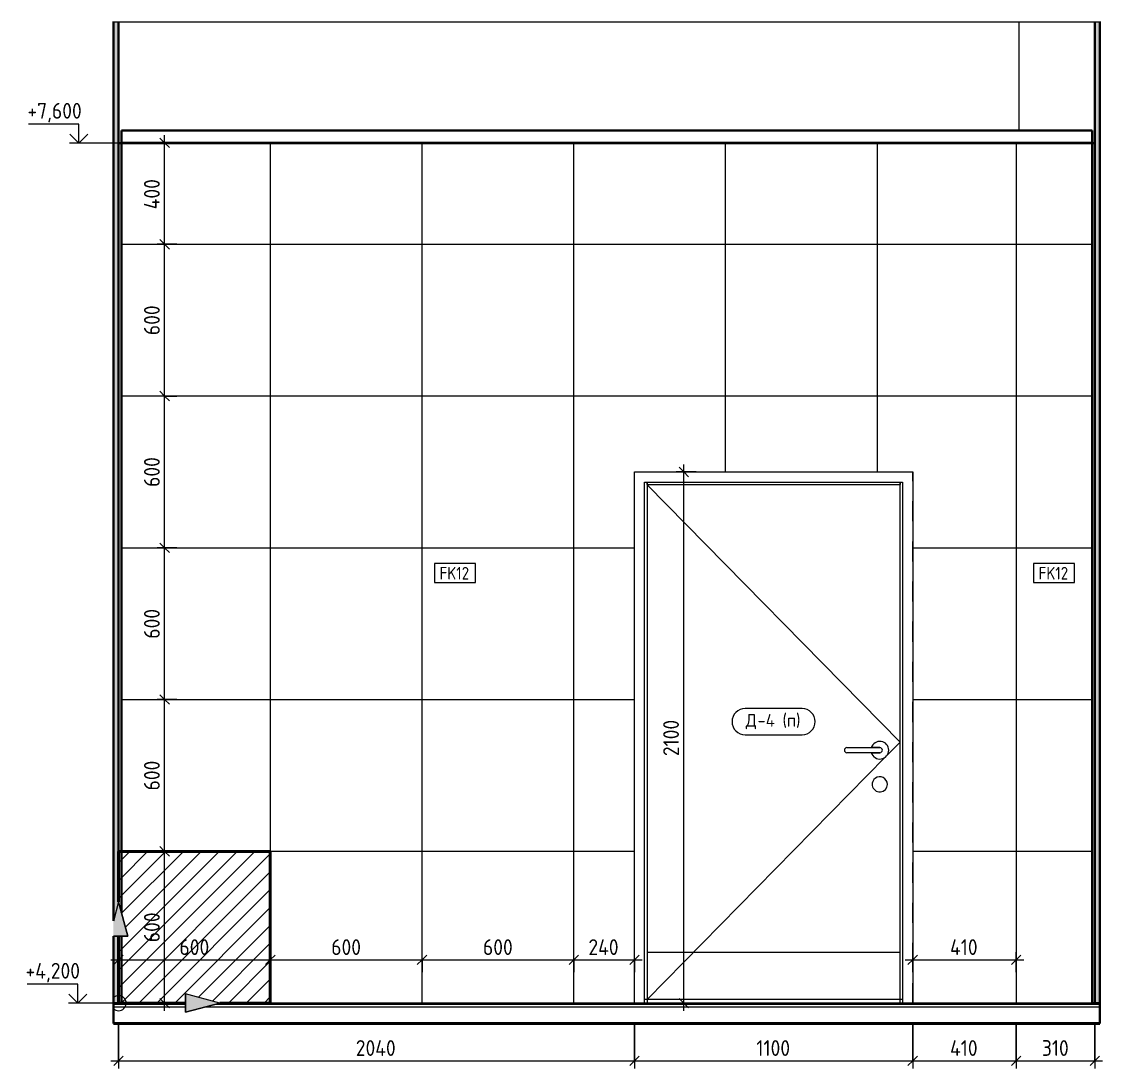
# Model space of a CAD drawing. Header units: millimetres. Extents: x 68806 to 95590, y -1987 to 22808.
# Drawn here: x 78457 to 82730, y 3942 to 8080 of the extents above; entities that cross this region are included whole.
import ezdxf

# ---------------------------------------------------------------- set-up
doc = ezdxf.new("R2010")
doc.units = ezdxf.units.MM
doc.linetypes.add('Штрих', pattern=[158.75, 79.375, -79.375])
for name, color, linetype, lineweight in [('A-ANNO-DIMS', 7, 'Continuous', 9), ('A-ANNO-DIMS-25', 7, 'Continuous', 9), ('A-DETL-GENF', 7, 'Continuous', 9), ('A-DOOR', 7, 'Continuous', 9), ('A-DOOR-2', 7, 'Штрих', 9), ('A-DOOR-FRAM-1', 7, 'Continuous', 9), ('A-DOOR-IDEN', 7, 'Continuous', 9), ('A-FLOR', 7, 'Continuous', 9), ('A-WALL-IDEN', 7, 'Continuous', 9), ('A-WALL-PATT', 7, 'Continuous', 9), ('G-ANNO-DIMS', 7, 'Continuous', 9), ('G-ANNO-DIMS-1', 7, 'Continuous', 20), ('I-WALL', 7, 'Continuous', 9)]:
    doc.layers.add(name, color=color, linetype=linetype, lineweight=lineweight)
for name, color, linetype, lineweight, true_color in [('A-CLNG-FNSH-1', 7, 'Continuous', 30, 0x3c3c3c), ('A-DETL', 5, 'Continuous', 40, 0x0000ff), ('A-DETL-GENF-1', 7, 'Continuous', 9, 0xe0e0e0), ('A-FLOR-1', 7, 'Continuous', 9, 0x787878), ('A-FLOR-FNSH-1', 7, 'Continuous', 40, 0x3c3c3c), ('A-WALL-3', 7, 'Continuous', 30, 0x3c3c3c), ('A-WALL-FNSH-2', 7, 'Continuous', 30, 0x3c3c3c), ('I-WALL-1', 7, 'Continuous', 9, 0x787878)]:
    doc.layers.add(name, color=color, linetype=linetype, lineweight=lineweight, true_color=true_color)
doc.styles.add('GOST Common_1', font='GOST_Common.ttf', dxfattribs={"width": 0.9, "height": 50})
doc.styles.add('GOST Common_2', font='GOST_Common.ttf', dxfattribs={"height": 50})
doc.styles.add('ISOCPEUR_1', font='isocpeur.ttf', dxfattribs={"width": 0.9, "height": 62.5})
doc.dimstyles.new('ISO-2_5_0_9К_БОЛЬШОЙ_1', dxfattribs={"dimscale": 304.8, "dimtxt": 62.248823, "dimasz": 0.123031, "dimexe": 0.098425, "dimexo": 0.246063, "dimgap": 0, "dimtad": 1, "dimdec": 0, "dimrnd": 10, "dimzin": 0, "dimdsep": 46, "dimtxsty": 'ISOCPEUR_1', "dimblk1": 'OBLIQUE', "dimblk2": 'OBLIQUE', "dimsah": 1, "dimcen": 0.09, "dimdle": 0.098425, "dimazin": 0, "dimtfac": 1, "dimtdec": 4, "dimtix": 1, "dimtmove": 0, "dimatfit": 3, "dimfxl": 1, "dimtvp": 1, "dimtolj": 1, "dimtzin": 0, "dimarcsym": 2})
pattern_1 = [(0, (101520.4274, 0), (30.48, 7.62), [2.515, -20.345, 2.515, -20.345, -121.92]), (0, (101520.4274, 0), (30.48, 7.62), [-45.72, 2.515, -43.205, 2.515, -20.345, -53.34]), (0, (101520.4274, 0), (30.48, 7.62), [-114.3, 2.515, -12.725, 2.515, -35.585]), (120, (101531.8574, 3.81), (-21.8391136, 22.5864543), [2.515, -20.345, 2.515, -20.345, -121.92]), (120, (101531.8574, 3.81), (-21.8391136, 22.5864543), [-45.72, 2.515, -43.205, 2.515, -20.345, -53.34]), (120, (101531.8574, 3.81), (-21.8391136, 22.5864543), [-114.3, 2.515, -12.725, 2.515, -35.585]), (240, (101535.6674, 19.05), (-8.6408864, -30.2064543), [2.515, -20.345, 2.515, -20.345, -121.92]), (240, (101535.6674, 19.05), (-8.6408864, -30.2064543), [-45.72, 2.515, -43.205, 2.515, -20.345, -53.34]), (240, (101535.6674, 19.05), (-8.6408864, -30.2064543), [-114.3, 2.515, -12.725, 2.515, -35.585])]
pattern_2 = [(45, (101520.427, 0), (-35.35534, 35.35534), [])]

# ---------------------------------------------------------------- blocks, each defined once
blk = doc.blocks.new('110_Дверь_СКБ_1Ст_Внутренняя1 - Д-4 1100x2100h_су мгн-32391219-Развертка 2_17-2')
at = {"layer": 'A-DOOR'}
for p, q in [((-20590, 6248.6), (-19590, 5232)), ((-19590, 5232), (-19643.4, 5177.6)), ((-19647.2, 5173.8), (-20590, 4214)), ((-19800, 5210), (-19670, 5210)), ((-19670, 5190), (-19800, 5190)), ((-19670, 5210), (-19703.6, 5210)), ((-19703.6, 5190), (-19670, 5190)), ((-19590, 4400), (-20590, 4400))]:
    blk.add_line(p, q, dxfattribs=at)
for centre, radius, start, end in [((-19670, 5200), 35, 0, 163.3985), ((-19800, 5200), 10, 90, 270), ((-19670, 5200), 35, 196.6015, 0), ((-19670, 5200), 10, 270, 90), ((-19670, 5200), 10, 270, 90), ((-19670, 5065), 30, 0, 188.1699), ((-19670, 5065), 30, 188.1699, 0)]:
    blk.add_arc(centre, radius, start, end, dxfattribs=at)
at = {"layer": 'A-DOOR-2'}
for p, q in [((-20640, 6300), (-19540, 6300)), ((-20640, 4200), (-20640, 6300)), ((-20640, 6300), (-19540, 6300)), ((-20640, 4200), (-20640, 6300)), ((-19540, 4200), (-19540, 6300)), ((-19540, 4200), (-19540, 6300))]:
    blk.add_line(p, q, dxfattribs=at)
at = {"layer": 'A-DOOR-FRAM-1'}
for p, q in [((-20600, 4200), (-20600, 6260)), ((-20600, 6260), (-19580, 6260)), ((-20590, 6250), (-20590, 6260)), ((-20590, 6260), (-20590, 4200)), ((-20590, 6250), (-19590, 6250)), ((-19590, 6260), (-19590, 6250)), ((-19590, 4200), (-19590, 6260)), ((-19580, 6260), (-19580, 4200)), ((-19580, 4214), (-20600, 4214))]:
    blk.add_line(p, q, dxfattribs=at)
blk = doc.blocks.new('Начало раскладки_красным - Начало раскладки_красным-26113037-Развертка 2_17-2')
at = {"layer": 'A-DETL-GENF'}
for points in [[(-22643.8, 4464.8), (-22680, 4600), (-22700.5, 4523.4), (-22700.5, 4464.8), (-22669, 4464.8)], [(-22415.2, 4163.8), (-22280, 4200), (-22415.2, 4236.2), (-22415.2, 4195)]]:
    blk.add_hatch(color=256, dxfattribs=at).paths.add_polyline_path(points)
for p, q in [((-22680, 4600), (-22700.5, 4523.4)), ((-22680, 4600), (-22700.5, 4523.4)), ((-22643.8, 4464.8), (-22680, 4600)), ((-22680, 4600), (-22643.8, 4464.8)), ((-22700.5, 4464.8), (-22643.8, 4464.8)), ((-22643.8, 4464.8), (-22700.5, 4464.8)), ((-22680, 4230), (-22680, 4464.8)), ((-22280, 4200), (-22415.2, 4236.2)), ((-22415.2, 4236.2), (-22415.2, 4163.8)), ((-22280, 4200), (-22415.2, 4236.2)), ((-22415.2, 4163.8), (-22415.2, 4236.2)), ((-22650, 4200), (-22415.2, 4200)), ((-22415.2, 4163.8), (-22280, 4200)), ((-22280, 4200), (-22415.2, 4163.8))]:
    blk.add_line(p, q, dxfattribs=at)
blk.add_arc((-22680, 4200), 30, 225.2884, 134.7116, dxfattribs=at)
blk = doc.blocks.new('Высотные отметки - Стрелка_Верх-17668718-Развертка 2_17-2')
at = {"layer": 'G-ANNO-DIMS'}
for p, q in [((-22841.3, 4275), (-23041.3, 4275)), ((-22841.3, 4200), (-22841.3, 4275)), ((-22803.4, 4200), (-22878.3, 4200))]:
    blk.add_line(p, q, dxfattribs=at)
at = {"layer": 'G-ANNO-DIMS-1'}
for q in [(-22876.6, 4235.4), (-22805.9, 4235.4)]:
    blk.add_line((-22841.3, 4200), q, dxfattribs=at)
blk = doc.blocks.new('DIMBLOCK22-Развертка 2_17-2')
at = {"layer": 'A-ANNO-DIMS-25'}
for p, q in [((78840.4, 4125), (78840.4, 3942.1)), ((78840.4, 3972.1), (78840.4, 4125)), ((80880.4, 4125), (80880.4, 3942.1)), ((80880.4, 3972.1), (80880.4, 4125)), ((78810.4, 3972.1), (80880.4, 3972.1))]:
    blk.add_line(p, q, dxfattribs=at)
at = {"layer": 'A-ANNO-DIMS-25', "lineweight": 20}
for p, q in [((78840.4, 3972.1), (78859.2, 3990.8)), ((80880.4, 3972.1), (80899.2, 3990.8)), ((78840.4, 3972.1), (78821.7, 3953.3)), ((80880.4, 3972.1), (80861.7, 3953.3))]:
    blk.add_line(p, q, dxfattribs=at)
at = {"layer": 'A-ANNO-DIMS-25', "color": 0, "insert": (79778.4, 4053.7), "char_height": 62.5, "width": 196.802, "attachment_point": 1, "line_spacing_factor": 1.149209, "style": 'ISOCPEUR_1'}
blk.add_mtext('2040', dxfattribs=at)
blk = doc.blocks.new('_Oblique')
at = {"color": 0, "linetype": 'ByBlock', "lineweight": -2}
blk.add_line((-0.5, -0.5), (0.5, 0.5), dxfattribs=at)
blk = doc.blocks.new('DIMBLOCK23-Развертка 2_17-2')
at = {"layer": 'A-ANNO-DIMS-25'}
for p, q in [((80880.4, 4125), (80880.4, 3942.1)), ((80880.4, 3972.1), (80880.4, 4125)), ((81980.4, 4125), (81980.4, 3942.1)), ((81980.4, 3972.1), (81980.4, 4125)), ((80880.4, 3972.1), (81980.4, 3972.1))]:
    blk.add_line(p, q, dxfattribs=at)
at = {"layer": 'A-ANNO-DIMS-25', "lineweight": 20}
for p, q in [((80880.4, 3972.1), (80899.2, 3990.8)), ((81980.4, 3972.1), (81999.2, 3990.8)), ((80880.4, 3972.1), (80861.7, 3953.3)), ((81980.4, 3972.1), (81961.7, 3953.3))]:
    blk.add_line(p, q, dxfattribs=at)
at = {"layer": 'A-ANNO-DIMS-25', "color": 0, "insert": (81362.2, 4053.7), "char_height": 62.5, "width": 163.762, "attachment_point": 1, "line_spacing_factor": 1.149209, "style": 'ISOCPEUR_1'}
blk.add_mtext('1100', dxfattribs=at)
blk = doc.blocks.new('DIMBLOCK24-Развертка 2_17-2')
at = {"layer": 'A-ANNO-DIMS-25'}
for p, q in [((81980.4, 4125), (81980.4, 3942.1)), ((81980.4, 3972.1), (81980.4, 4125)), ((82389.4, 4125), (82389.4, 3942.1)), ((82389.4, 3972.1), (82389.4, 4125)), ((81980.4, 3972.1), (82389.4, 3972.1))]:
    blk.add_line(p, q, dxfattribs=at)
at = {"layer": 'A-ANNO-DIMS-25', "lineweight": 20}
for p, q in [((81980.4, 3972.1), (81999.2, 3990.8)), ((82389.4, 3972.1), (82408.2, 3990.8)), ((81980.4, 3972.1), (81961.7, 3953.3)), ((82389.4, 3972.1), (82370.7, 3953.3))]:
    blk.add_line(p, q, dxfattribs=at)
at = {"layer": 'A-ANNO-DIMS-25', "color": 0, "insert": (82128.1, 4053.7), "char_height": 62.5, "width": 136.469, "attachment_point": 1, "line_spacing_factor": 1.149209, "style": 'ISOCPEUR_1'}
blk.add_mtext('410', dxfattribs=at)
blk = doc.blocks.new('DIMBLOCK25-Развертка 2_17-2')
at = {"layer": 'A-ANNO-DIMS-25'}
for p, q in [((82389.4, 4125), (82389.4, 3942.1)), ((82389.4, 3972.1), (82389.4, 4125)), ((82700.4, 4125), (82700.4, 3942.1)), ((82700.4, 3972.1), (82700.4, 4125)), ((82389.4, 3972.1), (82730.4, 3972.1))]:
    blk.add_line(p, q, dxfattribs=at)
at = {"layer": 'A-ANNO-DIMS-25', "lineweight": 20}
for p, q in [((82389.4, 3972.1), (82408.2, 3990.8)), ((82700.4, 3972.1), (82719.2, 3990.8)), ((82389.4, 3972.1), (82370.7, 3953.3)), ((82700.4, 3972.1), (82681.7, 3953.3))]:
    blk.add_line(p, q, dxfattribs=at)
at = {"layer": 'A-ANNO-DIMS-25', "color": 0, "insert": (82491.1, 4053.7), "char_height": 62.5, "width": 129.286, "attachment_point": 1, "line_spacing_factor": 1.149209, "style": 'ISOCPEUR_1'}
blk.add_mtext('310', dxfattribs=at)
blk = doc.blocks.new('DIMBLOCK26-Развертка 2_17-2')
at = {"layer": 'A-ANNO-DIMS-25'}
for p, q in [((81075.5, 4170), (81075.5, 6330)), ((81124, 6300), (81045.5, 6300)), ((81075.5, 6300), (81124, 6300)), ((81124, 4200), (81045.5, 4200)), ((81075.5, 4200), (81124, 4200))]:
    blk.add_line(p, q, dxfattribs=at)
at = {"layer": 'A-ANNO-DIMS-25', "lineweight": 20}
for p, q in [((81075.5, 6300), (81056.7, 6318.7)), ((81075.5, 6300), (81094.2, 6281.2)), ((81075.5, 4200), (81056.7, 4218.7)), ((81075.5, 4200), (81094.2, 4181.2))]:
    blk.add_line(p, q, dxfattribs=at)
at = {"layer": 'A-ANNO-DIMS-25', "color": 0, "insert": (80993.8, 5176.4), "char_height": 62.5, "width": 176.691, "attachment_point": 1, "rotation": 90, "line_spacing_factor": 1.149209, "style": 'ISOCPEUR_1'}
blk.add_mtext('2100', dxfattribs=at)
blk = doc.blocks.new('DIMBLOCK27-Развертка 2_17-2')
at = {"layer": 'A-ANNO-DIMS-25'}
for p, q in [((78810.4, 4371), (79440.4, 4371)), ((78840.4, 4322.5), (78840.4, 4401)), ((78840.4, 4371), (78840.4, 4322.5)), ((79440.4, 4322.5), (79440.4, 4401)), ((79440.4, 4371), (79440.4, 4322.5))]:
    blk.add_line(p, q, dxfattribs=at)
at = {"layer": 'A-ANNO-DIMS-25', "lineweight": 20}
for p, q in [((78840.4, 4371), (78821.7, 4352.2)), ((78840.4, 4371), (78859.2, 4389.7)), ((79440.4, 4371), (79421.7, 4352.2)), ((79440.4, 4371), (79459.2, 4389.7))]:
    blk.add_line(p, q, dxfattribs=at)
at = {"layer": 'A-ANNO-DIMS-25', "color": 0, "insert": (79081.2, 4452.6), "char_height": 62.5, "width": 142.215, "attachment_point": 1, "line_spacing_factor": 1.149209, "style": 'ISOCPEUR_1'}
blk.add_mtext('600', dxfattribs=at)
blk = doc.blocks.new('DIMBLOCK28-Развертка 2_17-2')
at = {"layer": 'A-ANNO-DIMS-25', "lineweight": 20}
for p, q in [((79440.4, 4371), (79421.7, 4352.2)), ((79440.4, 4371), (79459.2, 4389.7)), ((80040.4, 4371), (80021.7, 4352.2)), ((80040.4, 4371), (80059.2, 4389.7))]:
    blk.add_line(p, q, dxfattribs=at)
at = {"layer": 'A-ANNO-DIMS-25'}
for p, q in [((79440.4, 4322.5), (79440.4, 4401)), ((79440.4, 4371), (80040.4, 4371)), ((79440.4, 4371), (79440.4, 4322.5)), ((80040.4, 4322.5), (80040.4, 4401)), ((80040.4, 4371), (80040.4, 4322.5))]:
    blk.add_line(p, q, dxfattribs=at)
at = {"layer": 'A-ANNO-DIMS-25', "color": 0, "insert": (79681.2, 4452.6), "char_height": 62.5, "width": 142.215, "attachment_point": 1, "line_spacing_factor": 1.149209, "style": 'ISOCPEUR_1'}
blk.add_mtext('600', dxfattribs=at)
blk = doc.blocks.new('DIMBLOCK29-Развертка 2_17-2')
at = {"layer": 'A-ANNO-DIMS-25', "lineweight": 20}
for p, q in [((80040.4, 4371), (80021.7, 4352.2)), ((80040.4, 4371), (80059.2, 4389.7)), ((80640.4, 4371), (80621.7, 4352.2)), ((80640.4, 4371), (80659.2, 4389.7))]:
    blk.add_line(p, q, dxfattribs=at)
at = {"layer": 'A-ANNO-DIMS-25'}
for p, q in [((80040.4, 4322.5), (80040.4, 4401)), ((80040.4, 4371), (80640.4, 4371)), ((80040.4, 4371), (80040.4, 4322.5)), ((80640.4, 4322.5), (80640.4, 4401)), ((80640.4, 4371), (80640.4, 4322.5))]:
    blk.add_line(p, q, dxfattribs=at)
at = {"layer": 'A-ANNO-DIMS-25', "color": 0, "insert": (80281.2, 4452.6), "char_height": 62.5, "width": 142.215, "attachment_point": 1, "line_spacing_factor": 1.149209, "style": 'ISOCPEUR_1'}
blk.add_mtext('600', dxfattribs=at)
blk = doc.blocks.new('DIMBLOCK30-Развертка 2_17-2')
at = {"layer": 'A-ANNO-DIMS-25', "lineweight": 20}
for p, q in [((80640.4, 4371), (80621.7, 4352.2)), ((80640.4, 4371), (80659.2, 4389.7)), ((80880.4, 4371), (80861.7, 4352.2)), ((80880.4, 4371), (80899.2, 4389.7))]:
    blk.add_line(p, q, dxfattribs=at)
at = {"layer": 'A-ANNO-DIMS-25'}
for p, q in [((80640.4, 4322.5), (80640.4, 4401)), ((80640.4, 4371), (80910.4, 4371)), ((80640.4, 4371), (80640.4, 4322.5)), ((80880.4, 4322.5), (80880.4, 4401)), ((80880.4, 4371), (80880.4, 4322.5))]:
    blk.add_line(p, q, dxfattribs=at)
at = {"layer": 'A-ANNO-DIMS-25', "color": 0, "insert": (80698.2, 4452.6), "char_height": 62.5, "width": 149.397, "attachment_point": 1, "line_spacing_factor": 1.149209, "style": 'ISOCPEUR_1'}
blk.add_mtext('240', dxfattribs=at)
blk = doc.blocks.new('DIMBLOCK31-Развертка 2_17-2')
at = {"layer": 'A-ANNO-DIMS-25'}
for p, q in [((79071.1, 4800), (78992.6, 4800)), ((79022.6, 4170), (79022.6, 4800)), ((79022.6, 4800), (79071.1, 4800)), ((79071.1, 4200), (78992.6, 4200)), ((79022.6, 4200), (79071.1, 4200))]:
    blk.add_line(p, q, dxfattribs=at)
at = {"layer": 'A-ANNO-DIMS-25', "lineweight": 20}
for p, q in [((79022.6, 4800), (79003.8, 4818.8)), ((79022.6, 4800), (79041.3, 4781.2)), ((79022.6, 4200), (79003.8, 4218.7)), ((79022.6, 4200), (79041.3, 4181.2))]:
    blk.add_line(p, q, dxfattribs=at)
at = {"layer": 'A-ANNO-DIMS-25', "color": 0, "insert": (78940.9, 4440.7), "char_height": 62.5, "width": 142.215, "attachment_point": 1, "rotation": 90, "line_spacing_factor": 1.149209, "style": 'ISOCPEUR_1'}
blk.add_mtext('600', dxfattribs=at)
blk = doc.blocks.new('DIMBLOCK32-Развертка 2_17-2')
at = {"layer": 'A-ANNO-DIMS-25'}
for p, q in [((79071.1, 5400), (78992.6, 5400)), ((79022.6, 4800), (79022.6, 5400)), ((79022.6, 5400), (79071.1, 5400)), ((79071.1, 4800), (78992.6, 4800)), ((79022.6, 4800), (79071.1, 4800))]:
    blk.add_line(p, q, dxfattribs=at)
at = {"layer": 'A-ANNO-DIMS-25', "lineweight": 20}
for p, q in [((79022.6, 5400), (79003.8, 5418.8)), ((79022.6, 5400), (79041.3, 5381.3)), ((79022.6, 4800), (79003.8, 4818.8)), ((79022.6, 4800), (79041.3, 4781.2))]:
    blk.add_line(p, q, dxfattribs=at)
at = {"layer": 'A-ANNO-DIMS-25', "color": 0, "insert": (78940.9, 5040.7), "char_height": 62.5, "width": 142.215, "attachment_point": 1, "rotation": 90, "line_spacing_factor": 1.149209, "style": 'ISOCPEUR_1'}
blk.add_mtext('600', dxfattribs=at)
blk = doc.blocks.new('DIMBLOCK33-Развертка 2_17-2')
at = {"layer": 'A-ANNO-DIMS-25'}
for p, q in [((79071.1, 6000), (78992.6, 6000)), ((79022.6, 5400), (79022.6, 6000)), ((79022.6, 6000), (79071.1, 6000)), ((79071.1, 5400), (78992.6, 5400)), ((79022.6, 5400), (79071.1, 5400))]:
    blk.add_line(p, q, dxfattribs=at)
at = {"layer": 'A-ANNO-DIMS-25', "lineweight": 20}
for p, q in [((79022.6, 6000), (79003.8, 6018.8)), ((79022.6, 6000), (79041.3, 5981.3)), ((79022.6, 5400), (79003.8, 5418.8)), ((79022.6, 5400), (79041.3, 5381.3))]:
    blk.add_line(p, q, dxfattribs=at)
at = {"layer": 'A-ANNO-DIMS-25', "color": 0, "insert": (78940.9, 5640.7), "char_height": 62.5, "width": 142.215, "attachment_point": 1, "rotation": 90, "line_spacing_factor": 1.149209, "style": 'ISOCPEUR_1'}
blk.add_mtext('600', dxfattribs=at)
blk = doc.blocks.new('DIMBLOCK34-Развертка 2_17-2')
at = {"layer": 'A-ANNO-DIMS-25'}
for p, q in [((79071.1, 6600), (78992.6, 6600)), ((79022.6, 6000), (79022.6, 6600)), ((79022.6, 6600), (79071.1, 6600)), ((79071.1, 6000), (78992.6, 6000)), ((79022.6, 6000), (79071.1, 6000))]:
    blk.add_line(p, q, dxfattribs=at)
at = {"layer": 'A-ANNO-DIMS-25', "lineweight": 20}
for p, q in [((79022.6, 6600), (79003.8, 6618.8)), ((79022.6, 6600), (79041.3, 6581.3)), ((79022.6, 6000), (79003.8, 6018.8)), ((79022.6, 6000), (79041.3, 5981.3))]:
    blk.add_line(p, q, dxfattribs=at)
at = {"layer": 'A-ANNO-DIMS-25', "color": 0, "insert": (78940.9, 6240.7), "char_height": 62.5, "width": 142.215, "attachment_point": 1, "rotation": 90, "line_spacing_factor": 1.149209, "style": 'ISOCPEUR_1'}
blk.add_mtext('600', dxfattribs=at)
blk = doc.blocks.new('DIMBLOCK35-Развертка 2_17-2')
at = {"layer": 'A-ANNO-DIMS-25'}
for p, q in [((79071.1, 7200), (78992.6, 7200)), ((79022.6, 6600), (79022.6, 7200)), ((79022.6, 7200), (79071.1, 7200)), ((79071.1, 6600), (78992.6, 6600)), ((79022.6, 6600), (79071.1, 6600))]:
    blk.add_line(p, q, dxfattribs=at)
at = {"layer": 'A-ANNO-DIMS-25', "lineweight": 20}
for p, q in [((79022.6, 7200), (79003.8, 7218.8)), ((79022.6, 7200), (79041.3, 7181.3)), ((79022.6, 6600), (79003.8, 6618.8)), ((79022.6, 6600), (79041.3, 6581.3))]:
    blk.add_line(p, q, dxfattribs=at)
at = {"layer": 'A-ANNO-DIMS-25', "color": 0, "insert": (78940.9, 6840.7), "char_height": 62.5, "width": 142.215, "attachment_point": 1, "rotation": 90, "line_spacing_factor": 1.149209, "style": 'ISOCPEUR_1'}
blk.add_mtext('600', dxfattribs=at)
blk = doc.blocks.new('DIMBLOCK36-Развертка 2_17-2')
at = {"layer": 'A-ANNO-DIMS-25', "lineweight": 20}
for p, q in [((79022.6, 7601), (79003.8, 7619.8)), ((79022.6, 7601), (79041.3, 7582.2)), ((79022.6, 7200), (79003.8, 7218.8)), ((79022.6, 7200), (79041.3, 7181.3))]:
    blk.add_line(p, q, dxfattribs=at)
at = {"layer": 'A-ANNO-DIMS-25'}
for p, q in [((79022.6, 7200), (79022.6, 7631)), ((79071.1, 7601), (78992.6, 7601)), ((79022.6, 7601), (79071.1, 7601)), ((79071.1, 7200), (78992.6, 7200)), ((79022.6, 7200), (79071.1, 7200))]:
    blk.add_line(p, q, dxfattribs=at)
at = {"layer": 'A-ANNO-DIMS-25', "color": 0, "insert": (78940.9, 7338.3), "char_height": 62.5, "width": 149.397, "attachment_point": 1, "rotation": 90, "line_spacing_factor": 1.149209, "style": 'ISOCPEUR_1'}
blk.add_mtext('400', dxfattribs=at)
blk = doc.blocks.new('DIMBLOCK37-Развертка 2_17-2')
at = {"layer": 'A-ANNO-DIMS-25'}
for p, q in [((81950.4, 4371), (82419.4, 4371)), ((81980.4, 4322.5), (81980.4, 4401)), ((81980.4, 4371), (81980.4, 4322.5)), ((82389.4, 4322.5), (82389.4, 4401)), ((82389.4, 4371), (82389.4, 4322.5))]:
    blk.add_line(p, q, dxfattribs=at)
at = {"layer": 'A-ANNO-DIMS-25', "lineweight": 20}
for p, q in [((81980.4, 4371), (81961.7, 4352.2)), ((81980.4, 4371), (81999.2, 4389.7)), ((82389.4, 4371), (82370.7, 4352.2)), ((82389.4, 4371), (82408.2, 4389.7))]:
    blk.add_line(p, q, dxfattribs=at)
at = {"layer": 'A-ANNO-DIMS-25', "color": 0, "insert": (82128.1, 4452.6), "char_height": 62.5, "width": 136.469, "attachment_point": 1, "line_spacing_factor": 1.149209, "style": 'ISOCPEUR_1'}
blk.add_mtext('410', dxfattribs=at)
blk = doc.blocks.new('М_двери - Типоразмер_рамка-25223575-Развертка 2_17-2')
at = {"layer": 'A-DOOR-IDEN'}
for p, q in [((-19977.6, 5364.8), (-20202.4, 5364.8)), ((-20202.4, 5260.8), (-19977.6, 5260.8))]:
    blk.add_line(p, q, dxfattribs=at)
for centre, start, end in [((-20202.4, 5312.8), 90, 270), ((-19977.6, 5312.8), 270, 90)]:
    blk.add_arc(centre, 52, start, end, dxfattribs=at)
blk = doc.blocks.new('М_стена_0001 - Типоразмер_без рамки-25382661-Развертка 2_17-2')
at = {"layer": 'A-WALL-IDEN'}
for p, q in [((-18899.6, 5938.1), (-19062.8, 5938.1)), ((-19062.8, 5938.1), (-19062.8, 5863.1)), ((-18899.6, 5863.1), (-18899.6, 5938.1)), ((-19062.8, 5863.1), (-18899.6, 5863.1))]:
    blk.add_line(p, q, dxfattribs=at)

msp = doc.modelspace()

# ---------------------------------------------------------------- hatches: boundary and pattern name
at = {"layer": 'A-DETL-GENF-1'}
h = msp.add_hatch(dxfattribs=at)
h.set_pattern_fill('FP_15', color=256, style=0, pattern_type=2)
h.set_pattern_definition(pattern_2)
h.paths.add_polyline_path([(78851.4, 4200), (78851.4, 4464.8), (78840.4, 4464.8), (78840.4, 4200)])
h.paths.add_polyline_path([(78851.4, 4558.9), (78851.4, 4800), (78840.4, 4800), (78840.4, 4600), (78850.4, 4562.7)])
h = msp.add_hatch(dxfattribs=at)
h.set_pattern_fill('FP_15', color=256, style=0, pattern_type=2)
h.set_pattern_definition(pattern_2)
h.paths.add_polyline_path([(78851.4, 4200), (79105.2, 4200), (79105.2, 4236.2), (79240.4, 4200), (79440.4, 4200), (79440.4, 4800), (78851.4, 4800), (78851.4, 4558.9), (78876.7, 4464.8), (78851.4, 4464.8)])
at = {"layer": 'A-FLOR-1'}
h = msp.add_hatch(dxfattribs=at)
h.set_pattern_fill('FP_11', color=256, style=0, pattern_type=2)
h.set_pattern_definition([(45, (101520.427, 0), (-14.25598, 14.25598), []), (45, (101534.683, 0), (-14.25598, 14.25598), [25.202, -5.04, 0.8382, -4.202])])
h.paths.add_polyline_path([(80770.3, 4119.7), (82720.6, 4119.7), (82720.6, 4120), (78819.9, 4120), (78819.9, 4119.7), (78851.6, 4119.7)])
at = {"layer": 'A-WALL-PATT'}
h = msp.add_hatch(dxfattribs=at)
h.set_pattern_fill('FP_14', color=256, style=0, pattern_type=2)
h.set_pattern_definition([(90, (82440.4, 4200), (-600, 4e-14), []), (180, (82440.4, 4200), (-7e-14, -600), [])])
h.paths.add_polyline_path([(80880.4, 4200), (80880.4, 6300), (81980.4, 6300), (81980.4, 4200), (82389.4, 4200), (82389.4, 7599.8), (78851.4, 7599.8), (78851.4, 4800), (79440.4, 4800), (79440.4, 4200), (80770.3, 4200)])
h = msp.add_hatch(dxfattribs=at)
h.set_pattern_fill('FP_13', color=256, style=0, pattern_type=2)
h.set_pattern_definition([(90, (82694.9, 4200), (-600, 4e-14), []), (180, (82694.9, 4200), (-7e-14, -600), [])])
h.paths.add_polyline_path([(82689.4, 4200), (82689.4, 7600), (82389.4, 7599.8), (82389.4, 4200), (82420.4, 4200)])
at = {"layer": 'I-WALL-1'}
h = msp.add_hatch(dxfattribs=at)
h.set_pattern_fill('FP_10', color=256, style=0, pattern_type=2)
h.set_pattern_definition([(135, (101520.427, 0), (-18.858538, -18.858538), [26.67, -4.445, 0.889, -4.445]), (135, (101520.427, 18.847), (-18.858538, -18.858538), []), (50, (101520.427, 0), (31.882273, -2.789042), [3.334, -36.671]), (355, (101520.427, 0), (-6.16744, 33.434757), [2.667, -29.337]), (100.451, (101523.084, -0.232), (25.71478, 30.644908), [2.833, -31.166]), (46.184, (101520.427, 8.89), (47.43861, -7.35742), [5.001, -55.007]), (96.636, (101524.38, 8.277), (41.54552, 43.30015), [4.25, -46.749]), (351.184, (101520.427, 8.89), (41.54594, 43.29915), [4, -44.005]), (21, (101524.872, 6.667), (26.53271, -17.896184), [3.334, -36.671]), (326, (101524.872, 6.667), (10.81533, 32.23273), [2.667, -29.337]), (71.451, (101527.083, 5.176), (37.347598, 14.33587), [2.833, -31.166]), (37.5, (101520.427, 0), (0.5409076, 14.797043), [0.8382, -28.143, 0.8382, -28.943, -29.448]), (37.5, (101520.427, 0), (0.5409076, 14.797043), [-58.763, 0.8382, -28.61]), (7.5, (101520.427, 0), (11.693745, 17.531323), [0.8382, -16.142, 0.8382, -27.476, -11.224]), (7.5, (101520.427, 0), (11.693745, 17.531323), [-45.295, 0.8382, -10.385]), (327.5, (101510.515, 0), (23.728552, -1.0023125), [0.8382, -10.274, 0.8382, -33.833, -46.006]), (327.5, (101510.515, 0), (23.728552, -1.0023125), [-45.783, 0.8382, -45.168]), (317.5, (101506.07, 0), (25.922812, 4.449889), [0.8382, -13.608, 0.8382, -22.187, -32.671]), (317.5, (101506.07, 0), (25.922812, 4.449889), [-37.471, 0.8382, -31.833])])
h.paths.add_polyline_path([(78820.4, 4195), (78820.4, 4464.8), (78819.9, 4464.8), (78819.9, 4195)])
h.paths.add_polyline_path([(78819.9, 4523.4), (78820.4, 4525.4), (78820.4, 8080), (78819.9, 8080), (78819.9, 4600)])
h = msp.add_hatch(dxfattribs=at)
h.set_pattern_fill('FP_12', color=256, style=0, pattern_type=2)
h.set_pattern_definition(pattern_1)
h.paths.add_polyline_path([(78840.4, 4200), (78840.4, 4464.8), (78820.4, 4464.8), (78820.4, 4200)])
h.paths.add_polyline_path([(78820.4, 4525.4), (78840.4, 4600), (78840.4, 8080), (78820.4, 8080), (78820.4, 4600)])
h = msp.add_hatch(dxfattribs=at)
h.set_pattern_fill('FP_12', color=256, style=0, pattern_type=2)
h.set_pattern_definition(pattern_1)
h.paths.add_polyline_path([(82720.4, 4200), (82720.4, 8080), (82700.4, 8080), (82700.4, 4200)])

# ---------------------------------------------------------------- linework, layer by layer
at = {"layer": 'A-CLNG-FNSH-1'}
for p, q in [((82689.4, 7650), (78851.4, 7650)), ((78851.4, 7650), (78851.4, 7600)), ((82689.4, 7600), (82689.4, 7650)), ((82689.4, 7601), (78851.4, 7601)), ((78851.4, 7600), (82689.4, 7600))]:
    msp.add_line(p, q, dxfattribs=at)
at = {"layer": 'A-DETL'}
for p, q in [((79440.4, 4800), (78840.4, 4800)), ((78840.4, 4800), (78840.4, 4600)), ((79440.4, 4200), (79440.4, 4800)), ((78840.4, 4464.8), (78840.4, 4200)), ((78840.4, 4200), (79105.2, 4200)), ((79240.4, 4200), (79440.4, 4200))]:
    msp.add_line(p, q, dxfattribs=at)
at = {"layer": 'A-FLOR'}
for p, q in [((78819.9, 8080), (82720.6, 8080)), ((79105.2, 4195), (78819.9, 4195)), ((79105.2, 4200), (78851.4, 4200)), ((82720.6, 4195), (79221.8, 4195)), ((82689.4, 4200), (79240.4, 4200)), ((78820.4, 4185), (79105.2, 4185)), ((79184.4, 4185), (82720.4, 4185))]:
    msp.add_line(p, q, dxfattribs=at)
at = {"layer": 'A-FLOR-FNSH-1'}
msp.add_line((82720.6, 4120), (78819.9, 4120), dxfattribs=at)
at = {"layer": 'A-WALL-3'}
for p, q in [((78820.4, 4525.4), (78820.4, 8080.3)), ((78840.4, 7600), (78840.4, 8080.3)), ((82700.4, 8080.3), (82700.4, 7600)), ((82720.4, 4120), (82720.4, 8080.3)), ((78820.4, 4120), (78820.4, 4464.8)), ((78840.4, 4200), (78840.4, 4464.8)), ((78820.4, 4200), (78840.4, 4200)), ((82700.4, 4200), (82720.4, 4200))]:
    msp.add_line(p, q, dxfattribs=at)
at = {"layer": 'A-WALL-FNSH-2'}
for p, q in [((78840.4, 7600), (78840.4, 4600)), ((78851.4, 7600), (78840.4, 7600)), ((78851.4, 4558.9), (78851.4, 7600)), ((82700.4, 7600), (82689.4, 7600)), ((82689.4, 7600), (82689.4, 4200)), ((82700.4, 4200), (82700.4, 7600)), ((78851.4, 4200), (78851.4, 4464.8)), ((78840.4, 4200), (78851.4, 4200)), ((82689.4, 4200), (82700.4, 4200))]:
    msp.add_line(p, q, dxfattribs=at)
at = {"layer": 'G-ANNO-DIMS'}
for p, q in [((78940.3, 7599.8), (78683.8, 7599.8)), ((78891.4, 4200), (78679.2, 4200))]:
    msp.add_line(p, q, dxfattribs=at)
at = {"layer": 'I-WALL'}
for p, q in [((82400.4, 8080), (82400.4, 7650)), ((82389.4, 7599.8), (78851.4, 7599.8)), ((82389.4, 7600), (82389.4, 4200)), ((80880.4, 4200), (80880.4, 6300)), ((80880.4, 6300), (81980.4, 6300)), ((81980.4, 6300), (81980.4, 4200))]:
    msp.add_line(p, q, dxfattribs=at)

# ---------------------------------------------------------------- block references
at = {"layer": 'A-DETL-GENF'}
msp.add_blockref('Начало раскладки_красным - Начало раскладки_красным-26113037-Развертка 2_17-2', (101520.4, 0), dxfattribs=at)
at = {"layer": 'A-DOOR'}
msp.add_blockref('110_Дверь_СКБ_1Ст_Внутренняя1 - Д-4 1100x2100h_су мгн-32391219-Развертка 2_17-2', (101520.4, 0), dxfattribs=at)
at = {"layer": 'A-DOOR-IDEN'}
msp.add_blockref('М_двери - Типоразмер_рамка-25223575-Развертка 2_17-2', (101520.4, 0), dxfattribs=at)
at = {"layer": 'A-WALL-IDEN'}
for p in [(99151.9, 0), (101520.4, 0)]:
    msp.add_blockref('М_стена_0001 - Типоразмер_без рамки-25382661-Развертка 2_17-2', p, dxfattribs=at)
at = {"layer": 'G-ANNO-DIMS'}
for p in [(101525, 3399.8), (101520.4, 0)]:
    msp.add_blockref('Высотные отметки - Стрелка_Верх-17668718-Развертка 2_17-2', p, dxfattribs=at)

# ---------------------------------------------------------------- texts
at = {"layer": 'A-DOOR-IDEN', "char_height": 50, "attachment_point": 1, "style": 'GOST Common_2'}
for s, insert, width in [('\\fGOST Common|b0|i0|c204|p34|;Д', (81320.6, 5343.1), 56.118), ('-4 (', (81366.9, 5343.1), 140.295), ('\\fGOST Common|b0|i0|c204|p34|;)', (81519, 5343.1), 24.051), ('\\fGOST Common|b0|i0|c204|p34|;п', (81482.7, 5343.1), 44.093)]:
    msp.add_mtext(s, dxfattribs=dict(at, insert=insert, width=width))
at = {"layer": 'A-WALL-IDEN', "char_height": 50, "width": 151.519, "attachment_point": 1, "style": 'GOST Common_1'}
for insert in [(80109.5, 5924.5), (82478.1, 5924.5)]:
    msp.add_mtext('FK12', dxfattribs=dict(at, insert=insert))

# ---------------------------------------------------------------- dimensions: what is measured, and where the dimension line sits
at = {"layer": 'A-ANNO-DIMS'}
for base, p1, p2, override, picture, middle in [((79022.6, 7601), (78996.1, 7200), (78996.1, 7601), {"dimpost": '<>', "dimfxl": 401}, 'DIMBLOCK36-Развертка 2_17-2', (78991.3, 7400.5)), ((79022.6, 7200), (78996.1, 6600), (78996.1, 7200), {"dimpost": '<>', "dimfxl": 600}, 'DIMBLOCK35-Развертка 2_17-2', (78991.3, 6900)), ((79022.6, 6600), (78996.1, 6000), (78996.1, 6600), {"dimpost": '<>', "dimfxl": 600}, 'DIMBLOCK34-Развертка 2_17-2', (78991.3, 6300)), ((81075.5, 6300), (81049, 4200), (81049, 6300), {"dimpost": '<>', "dimfxl": 2100}, 'DIMBLOCK26-Развертка 2_17-2', (81044.2, 5250)), ((79022.6, 6000), (78996.1, 5400), (78996.1, 6000), {"dimpost": '<>', "dimfxl": 600}, 'DIMBLOCK33-Развертка 2_17-2', (78991.3, 5700)), ((79022.6, 5400), (78996.1, 4800), (78996.1, 5400), {"dimpost": '<>', "dimfxl": 600}, 'DIMBLOCK32-Развертка 2_17-2', (78991.3, 5100)), ((79022.6, 4800), (78996.1, 4200), (78996.1, 4800), {"dimpost": '<>', "dimfxl": 600}, 'DIMBLOCK31-Развертка 2_17-2', (78991.3, 4500))]:
    dim = msp.add_linear_dim(base=base, p1=p1, p2=p2, angle=90, dimstyle='ISO-2_5_0_9К_БОЛЬШОЙ_1', override=override, dxfattribs=at)
    dim.commit()
    dim.dimension.update_dxf_attribs({"geometry": picture, "text_midpoint": middle})
for base, p1, p2, override, picture, middle in [((79440.4, 4371), (78840.4, 4397.5), (79440.4, 4397.5), {"dimpost": '<>', "dimfxl": 600}, 'DIMBLOCK27-Развертка 2_17-2', (79140.4, 4402.2)), ((80040.4, 4371), (79440.4, 4397.5), (80040.4, 4397.5), {"dimpost": '<>', "dimfxl": 600}, 'DIMBLOCK28-Развертка 2_17-2', (79740.4, 4402.2)), ((80640.4, 4371), (80040.4, 4397.5), (80640.4, 4397.5), {"dimpost": '<>', "dimfxl": 600}, 'DIMBLOCK29-Развертка 2_17-2', (80340.4, 4402.2)), ((80880.4, 4371), (80640.4, 4397.5), (80880.4, 4397.5), {"dimpost": '<>', "dimfxl": 239.980323}, 'DIMBLOCK30-Развертка 2_17-2', (80760.4, 4402.2)), ((82389.4, 4371), (81980.4, 4397.5), (82389.4, 4397.5), {"dimpost": '<>', "dimfxl": 409.019547}, 'DIMBLOCK37-Развертка 2_17-2', (82184.9, 4402.2)), ((80880.4, 3972.1), (78840.4, 4200), (80880.4, 4200), {"dimpost": '<>', "dimfxl": 2039.980323}, 'DIMBLOCK22-Развертка 2_17-2', (79860.4, 4003.3)), ((81980.4, 3972.1), (80880.4, 4200), (81980.4, 4200), {"dimpost": '<>', "dimfxl": 1100}, 'DIMBLOCK23-Развертка 2_17-2', (81430.4, 4003.3)), ((82389.4, 3972.1), (81980.4, 4200), (82389.4, 4200), {"dimpost": '<>', "dimfxl": 409.019547}, 'DIMBLOCK24-Развертка 2_17-2', (82184.9, 4003.3)), ((82700.4, 3972.1), (82389.4, 4200), (82700.4, 4200), {"dimpost": '<>', "dimfxl": 311}, 'DIMBLOCK25-Развертка 2_17-2', (82544.9, 4003.3))]:
    dim = msp.add_linear_dim(base=base, p1=p1, p2=p2, dimstyle='ISO-2_5_0_9К_БОЛЬШОЙ_1', override=override, dxfattribs=at)
    dim.commit()
    dim.dimension.update_dxf_attribs({"geometry": picture, "text_midpoint": middle})

# ---------------------------------------------------------------- next in the draw order: texts
at = {"layer": 'G-ANNO-DIMS', "char_height": 62.5, "attachment_point": 1, "line_spacing_factor": 1.149209, "style": 'ISOCPEUR_1', "bg_fill": 3, "box_fill_scale": 1.25, "bg_fill_color": 256, "bg_fill_true_color": 13158600, "bg_fill_transparency": 0}
for s, insert, width in [('+7,600', (78480.1, 7759), 254.705), ('+4,200', (78472.7, 4359.2), 261.428)]:
    msp.add_mtext(s, dxfattribs=dict(at, insert=insert, width=width))

doc.saveas('drawing.dxf')
